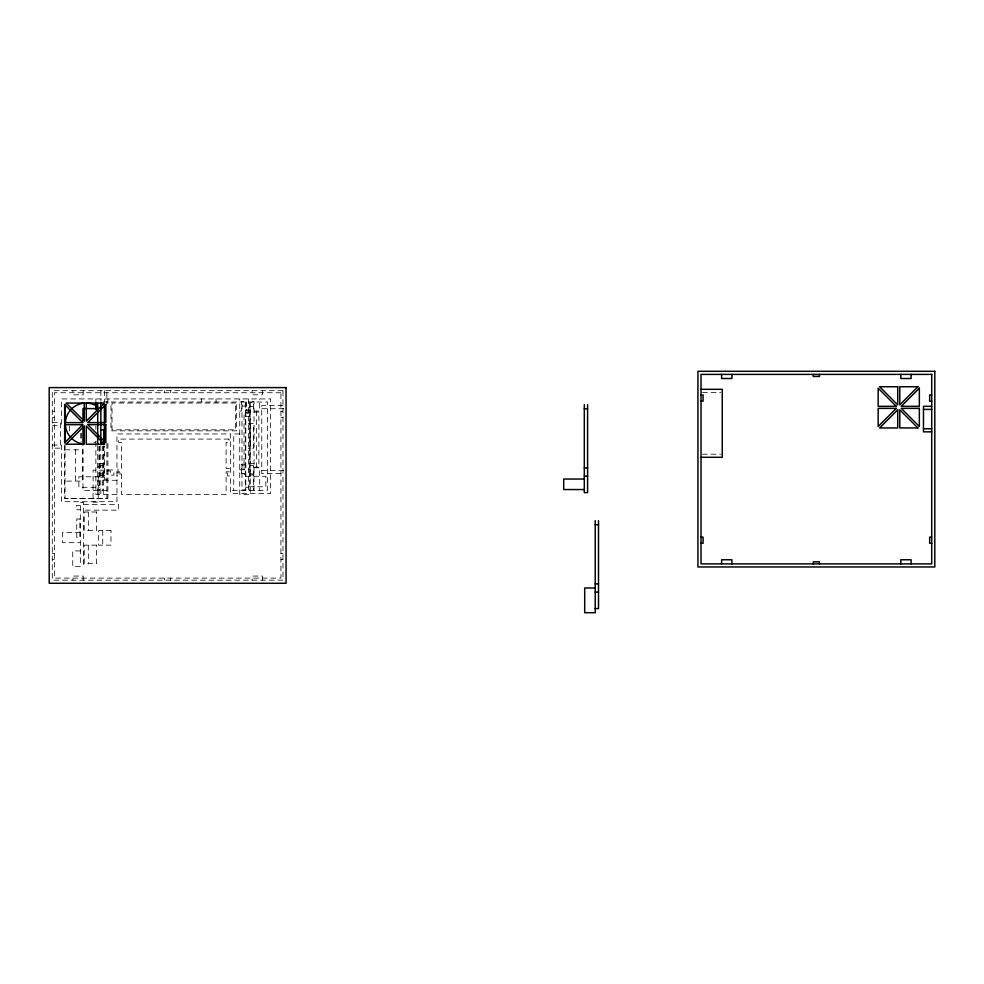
<?xml version="1.0" encoding="UTF-8"?>
<svg xmlns="http://www.w3.org/2000/svg" width="984" height="984" viewBox="0 0 984 984"><rect width="100%" height="100%" fill="white"/><g stroke="black" fill="none" stroke-linecap="round" stroke-linejoin="round"><path stroke-width="0.74" stroke-dasharray="4.92 3.69" d="M702.49 392.407L720.719 392.407M103.271 402.013L107.896 402.013M239.727 402.013L267.525 402.013L267.525 490.376L230.662 490.376M282.974 405.617L261.756 405.617L261.756 473.587L282.974 473.587M241.99 406.023L250.022 406.023L250.022 476.268M250.231 406.54L253.528 406.54M261.756 408.704L284.548 408.704M245.287 410.143L250.022 410.143M239.727 411.078L241.474 411.078L241.474 401.398L245.803 401.398L245.803 490.376M249.715 411.078L246.627 411.078L246.627 402.013M254.032 411.078L259.702 411.078L259.702 398.926M52.287 411.275L54.354 411.275M280.92 411.275L282.974 411.275M250.231 412.726L244.044 412.726L244.044 469.774M245.287 416.33L250.022 416.33M52.287 417.462L54.354 417.462M280.92 417.462L282.974 417.462M52.287 422.603L60.528 422.603L60.528 448.151L52.287 448.151M248.374 423.637L253.528 423.637L253.528 448.36L248.374 448.36M52.287 425.703L60.528 425.703M239.727 433.944L233.749 433.944L233.749 490.376M52.287 445.063L60.528 445.063M65.055 449.799L82.779 449.799L82.779 481.102L65.055 481.102M702.49 454.202L720.719 454.202M98.941 463.599L103.271 463.599M249.715 463.599L254.032 463.599M245.803 464.116L241.474 464.116L241.474 474.411L245.803 474.411M241.99 465.137L245.287 465.137M99.458 465.653L102.754 465.653M250.231 465.653L253.528 465.653L253.528 490.376M97.711 466.896L100.799 466.896M253.528 467.105L258.878 467.105L258.878 412.099L253.528 412.099L253.528 402.419L250.231 402.419L250.231 494.497L239.727 494.497L239.727 398.926M254.032 467.72L259.702 467.72L259.702 490.376M239.727 469.774L250.231 469.774M107.896 469.983L113.873 469.983L113.873 475.137L107.896 475.137M104.402 470.192L93.074 470.192L93.074 502.111L98.215 502.111L98.215 475.333L104.402 475.333M261.756 470.5L284.548 470.5M106.875 471.016L110.368 471.016L110.368 474.103L106.875 474.103M116.961 472.861L120.048 472.861L120.048 475.961L116.961 475.961M241.99 473.378L245.287 473.378M99.458 473.894L102.754 473.894M250.231 473.894L253.528 473.894M249.715 474.928L254.032 474.928M245.287 476.268L265.877 476.268L265.877 486.772L245.287 486.772M99.458 476.785L78.855 476.785L78.855 487.289L99.458 487.289M100.799 477.191L103.886 477.191M106.875 479.257L104.402 479.257L104.402 445.863M116.961 480.278L103.886 480.278L103.886 446.502M245.803 487.289L248.374 487.289M106.875 490.376L82.976 490.376L82.976 446.465M116.961 494.497L95.879 494.497L95.866 438.36M83.652 504.583L118.658 504.583L118.658 510.142L83.652 510.142M80.356 505.616L76.235 505.616L76.235 509.737L80.356 509.737M80.356 532.393L62.644 532.393L62.644 542.688L80.356 542.688M80.356 550.929L72.73 550.929L72.73 566.378L80.356 566.378L80.356 502.529L83.652 502.529L83.652 564.312L80.356 564.312M52.287 553.402L54.354 553.402M280.92 553.402L282.974 553.402M52.287 559.576L54.354 559.576M280.92 559.576L282.974 559.576M95.854 426.232L95.854 429.393M262.384 390.685L262.384 394.805L252.076 394.805L252.076 390.685M262.384 580.179L262.384 576.058L252.076 576.058L252.076 580.179M256.615 411.078L256.615 467.72M254.032 490.376L254.032 401.398L249.715 401.398L249.715 490.376M250.428 423.637L250.428 448.36M248.374 398.926L248.374 493.464M245.287 401.915L245.287 489.86L241.99 489.86L241.99 401.915M216.037 398.926L216.037 402.013M201.622 398.926L201.622 402.013M170.724 390.685L170.724 392.739M170.724 578.112L170.724 580.179M164.537 390.685L164.537 392.739M164.537 578.112L164.537 580.179M107.896 398.926L107.896 403.477M107.896 443.415L107.896 498.617L64.649 498.617L64.649 445.063L61.561 445.063L61.561 501.705L116.961 501.705L116.961 433.944L230.662 433.944L230.662 472.861L227.575 472.861L227.575 475.961L230.662 475.961L230.662 493.464L270.612 493.464L270.612 398.926L61.561 398.926L61.561 425.703M106.875 392.739L106.875 403.637M106.875 443.427L106.875 498.408L65.055 498.408L65.055 443.907M104.402 390.685L104.402 401.644M103.271 445.74L103.271 494.497M102.754 446.133L102.754 490.376M102.754 530.536L102.754 545.161M100.897 390.685L100.897 401.226M100.799 445.752L100.799 494.497M99.458 446.133L99.458 490.376M98.941 446.355L98.941 494.497M97.711 445.752L97.711 494.497M95.854 398.926L95.854 401.57M88.339 512L88.339 530.536M88.339 545.161L88.339 563.697M83.185 390.685L83.185 394.805L72.89 394.805L72.89 390.685M83.185 580.179L83.185 576.058L72.89 576.058L72.89 580.179M81.131 433.144L81.131 442.087M80.922 433.317L80.922 441.976M75.362 449.799L75.362 481.102M69.593 426.109L69.593 431.878M96.26 441.472A20.602 20.602 0 0 1 93.849 442.665M282.974 390.685L52.287 390.685L52.287 580.179L282.974 580.179L282.974 390.685M280.92 392.739L54.354 392.739L54.354 578.112L280.92 578.112L280.92 392.739M236.627 402.013L110.995 402.013L110.995 430.844L236.627 430.844L236.627 402.013M235.607 403.046L112.016 403.046L112.016 429.823L235.607 429.823L235.607 403.046M229.014 439.085L118.609 439.085L118.609 442.382L121.499 442.382L121.499 468.544L117.994 468.544L117.994 471.84L121.499 471.84L121.499 494.497L226.123 494.497L226.123 471.84L229.629 471.84L229.629 468.544L226.123 468.544L226.123 442.382L229.014 442.382L229.014 439.085M96.567 512L84.218 512L84.218 530.536L96.567 530.536L96.567 512M79.839 518.998L76.752 518.998L76.752 537.547L79.839 537.547L79.839 518.998M110.995 530.536L98.634 530.536L98.634 545.161L110.995 545.161L110.995 530.536M96.567 545.161L84.218 545.161L84.218 563.697L96.567 563.697L96.567 545.161M246.197 412.64A2.054 2.054 0 0 0 249.641 411.706A2.054 2.054 0 0 0 247.119 409.184A2.054 2.054 0 0 0 246.197 412.64"/><path stroke-width="1.48" d="M701.026 389.32L722.244 389.32L722.244 457.289L701.026 457.289M701.026 394.99L703.08 394.99L703.08 401.164L701.026 401.164M931.713 394.99L929.646 394.99L929.646 401.164L931.713 401.164M84.476 403.046L66.1 403.046L84.218 421.152L84.218 403.046M931.713 406.318L923.472 406.318L923.472 431.853L931.713 431.853M97.908 408.188L95.854 408.188L95.854 402.899M97.957 408.606L82.976 408.606L82.976 420.721M584.299 408.803L587.596 408.803M923.472 409.406L931.713 409.406M923.472 428.766L931.713 428.766M100.897 429.823L104.402 429.823M584.299 467.917L587.596 467.917M584.299 476.158L587.596 476.158M584.299 479.036L563.709 479.036L563.709 489.552L584.299 489.552M595.209 524.755L598.506 524.755M701.026 537.104L703.08 537.104L703.08 543.291L701.026 543.291M931.713 537.104L929.646 537.104L929.646 543.291L931.713 543.291M595.209 583.869L598.506 583.869M595.209 587.989L584.705 587.989L584.705 612.7L595.209 612.7L595.209 520.634M595.209 592.097L598.506 592.097M595.209 608.579L598.506 608.579L598.506 520.634M95.854 403.477L95.854 409.541M911.11 374.387L911.11 378.508L900.815 378.508L900.815 374.387M911.11 563.881L911.11 559.761L900.815 559.761L900.815 563.881M819.463 374.387L819.463 376.454L813.276 376.454L813.276 374.387M819.463 563.881L819.463 561.827L813.276 561.827L813.276 563.881M731.924 374.387L731.924 378.508L721.616 378.508L721.616 374.387M731.924 563.881L731.924 559.761L721.616 559.761L721.616 563.881M587.596 404.682L587.596 492.64L584.299 492.64L584.299 404.682M104.402 404.891L104.402 442.825M103.886 429.614L103.886 441.89M100.897 402.727L100.799 444.239M97.711 403.452L97.711 444.436M86.272 403.046L86.272 421.152L104.39 403.046L85.965 403.046A20.602 20.602 0 0 1 96.26 405.802M82.976 426.773L82.976 444.94M65.055 404.572L65.055 442.714M83.283 444.055A20.602 20.602 0 0 1 71.401 438.2M70.479 437.228A20.602 20.602 0 0 1 65.411 424.977M65.411 422.296A20.602 20.602 0 0 1 70.479 410.057M71.401 409.073A20.602 20.602 0 0 1 84.624 403.083M82.754 424.67L64.649 442.775L64.649 424.67L82.754 424.67M84.218 426.121L66.1 444.239L84.218 444.239L84.218 426.121M105.841 404.498L87.736 422.603L105.841 422.603L105.841 404.498M896.264 408.372L878.159 426.49L878.159 408.372L896.264 408.372M917.9 386.749L899.782 404.854L899.782 386.749L917.9 386.749M897.728 409.836L879.61 427.942L897.728 427.942L897.728 409.836M919.351 388.2L901.246 406.318L919.351 406.318L919.351 388.2M934.8 371.3L697.939 371.3L697.939 566.968L934.8 566.968L934.8 371.3M931.713 374.387L701.026 374.387L701.026 563.881L931.713 563.881L931.713 374.387M897.728 386.749L879.61 386.749L897.728 404.854L897.728 386.749M286.061 387.598L49.2 387.598L49.2 583.266L286.061 583.266L286.061 387.598M896.264 406.318L878.159 406.318L878.159 388.2L896.264 406.318M919.351 408.372L901.246 408.372L919.351 426.49L919.351 408.372M82.754 422.603L64.649 422.603L64.649 404.498L82.754 422.603M105.841 424.67L87.736 424.67L105.841 442.775L105.841 424.67M917.9 427.942L899.782 427.942L899.782 409.836L917.9 427.942M104.39 444.239L86.272 444.239L86.272 426.121L104.39 444.239"/></g></svg>
